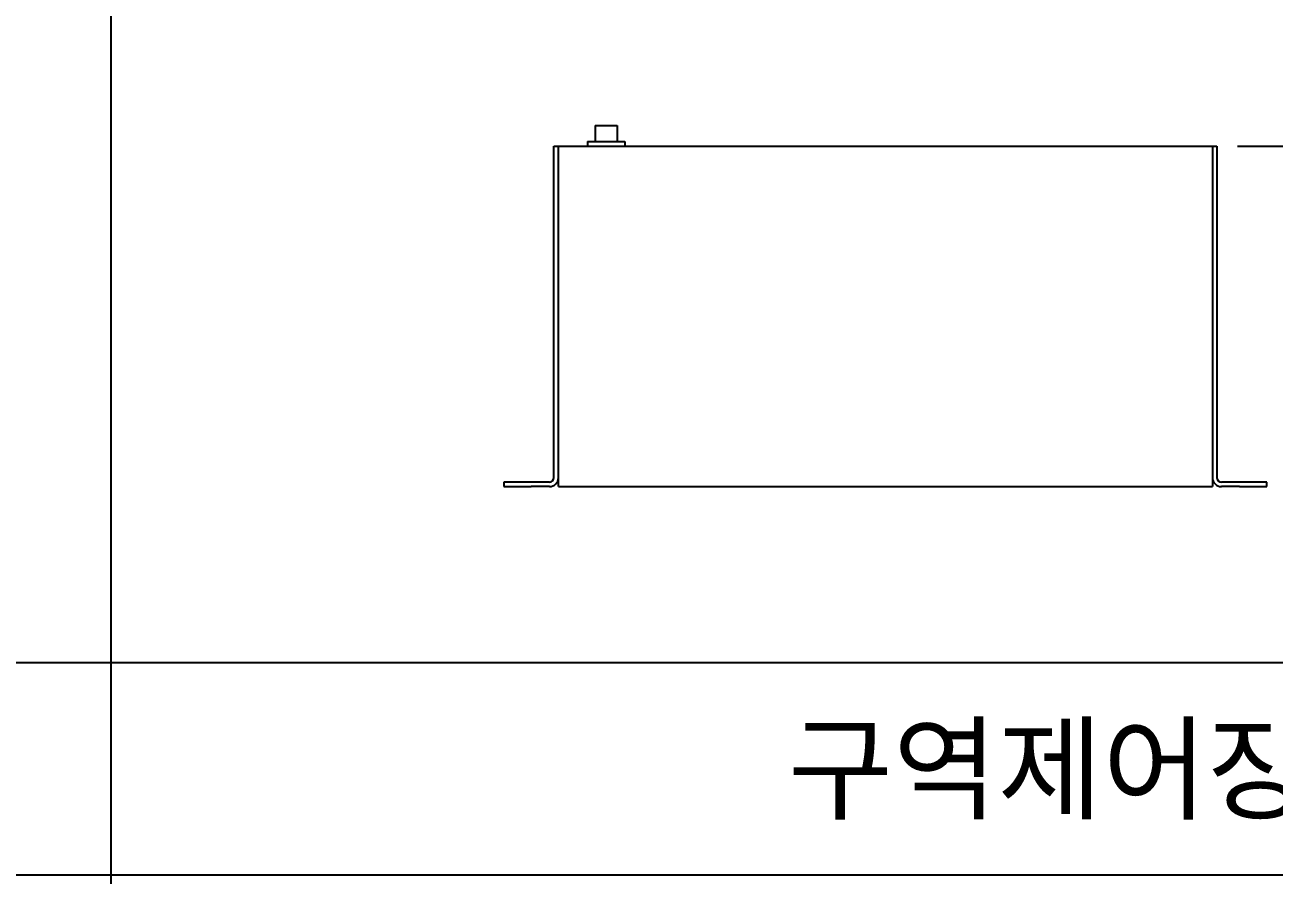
# Model space of a CAD drawing. Header units: millimetres. Extents: x 30232679 to 30326002, y -948068 to -920528.
# Drawn here: x 30312128 to 30317008, y -930473 to -927151 of the extents above; entities that cross this region are included whole.
import ezdxf
from ezdxf.enums import TextEntityAlignment as Align

# ---------------------------------------------------------------- set-up
doc = ezdxf.new("R2010")
doc.units = ezdxf.units.MM
doc.header["$LTSCALE"] = 600
doc.header["$MEASUREMENT"] = 0
doc.layers.get('0').update_dxf_attribs({"linetype": 'CONTINUOUS'})
doc.layers.add('PARKING', color=7, linetype='CONTINUOUS')
doc.styles.add('돋움', font='Dotum.ttf')

msp = doc.modelspace()

# ---------------------------------------------------------------- linework, layer by layer
at = {"color": 1}
msp.add_line((30316866.3, -927624.5, 14196.4), (30317784.4, -927624.5, 14196.4), dxfattribs=at)
at = {"layer": 'PARKING', "color": 3}
for p, q in [((30312463.9, -922723.5), (30312463.9, -945972.3)), ((30289215.1, -929642.8), (30320213.5, -929642.8)), ((30320213.5, -930473.1), (30289215.1, -930473.1))]:
    msp.add_line(p, q, dxfattribs=at)
at = {"layer": 'PARKING', "linetype": 'Continuous'}
for p, q in [((30314356.4, -927544.7, 14196.4), (30314441.5, -927544.7, 14196.4)), ((30314356.4, -927544.7, 14196.4), (30314356.4, -927606.8, 14196.4)), ((30314441.5, -927544.7, 14196.4), (30314441.5, -927606.8, 14196.4)), ((30314194.9, -928919.7, 14196.4), (30314194.9, -927624.5, 14196.4)), ((30314194.9, -927624.5, 14196.4), (30316785.2, -927624.5, 14196.4)), ((30314212.7, -928955.2, 14196.4), (30314212.7, -927624.5, 14196.4)), ((30314326.2, -927606.8, 14196.4), (30314471.7, -927606.8, 14196.4)), ((30314326.2, -927606.8, 14196.4), (30314326.2, -927624.5, 14196.4)), ((30314471.7, -927606.8, 14196.4), (30314471.7, -927624.5, 14196.4)), ((30316767.5, -927624.5, 14196.4), (30316767.5, -928955.2, 14196.4)), ((30316785.2, -927624.5, 14196.4), (30316785.2, -928919.7, 14196.4)), ((30314106.2, -928937.4, 14196.4), (30313999.8, -928937.4, 14196.4)), ((30313999.8, -928937.4, 14196.4), (30313999.8, -928955.2, 14196.4)), ((30313999.8, -928955.2, 14196.4), (30314106.2, -928955.2, 14196.4)), ((30314177.2, -928937.4, 14196.4), (30314106.2, -928937.4, 14196.4)), ((30314177.2, -928955.2, 14196.4), (30314106.2, -928955.2, 14196.4)), ((30314212.7, -928955.2, 14196.4), (30316767.5, -928955.2, 14196.4)), ((30316873.9, -928937.4, 14196.4), (30316803, -928937.4, 14196.4)), ((30316873.9, -928955.2, 14196.4), (30316803, -928955.2, 14196.4)), ((30316980.4, -928937.4, 14196.4), (30316873.9, -928937.4, 14196.4)), ((30316873.9, -928955.2, 14196.4), (30316980.4, -928955.2, 14196.4)), ((30316980.4, -928955.2, 14196.4), (30316980.4, -928937.4, 14196.4))]:
    msp.add_line(p, q, dxfattribs=at)
for centre, radius, start, end in [((30314177.2, -928919.7, 14196.4), 35.5, 270, 0), ((30314177.2, -928919.7, 14196.4), 17.7, 270, 0), ((30316803, -928919.7, 14196.4), 35.5, 180, 270), ((30316803, -928919.7, 14196.4), 17.7, 180, 270)]:
    msp.add_arc(centre, radius, start, end, dxfattribs=at)

# ---------------------------------------------------------------- texts
at = {"color": 7, "style": '돋움'}
msp.add_text('구역제어장치', height=326.44, dxfattribs=at).set_placement((30316338.7, -930057.9), align=Align.MIDDLE_CENTER)

doc.saveas('drawing.dxf')
